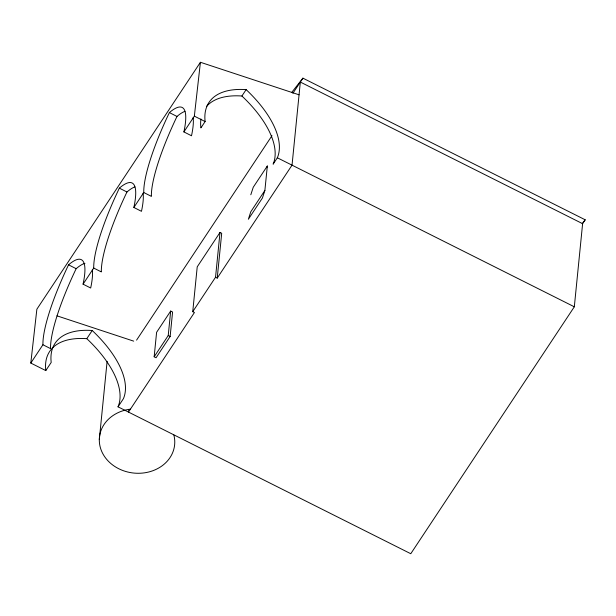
<?xml version="1.0" encoding="UTF-8"?>
<svg xmlns="http://www.w3.org/2000/svg" width="616" height="616" viewBox="0 0 616 616"><rect width="100%" height="100%" fill="white"/><g stroke="black" fill="none" stroke-linecap="round" stroke-linejoin="round"><path stroke-width="0.92" d="M99.307 439.616L107.115 361.369M128.675 410.179L128.49 412.081L194.433 312.52L192.746 311.673L197.22 266.851L220.012 232.432L221.706 233.287L217.225 278.109L215.538 277.254L220.012 232.432M154.162 356.787L156.603 332.309L170.678 311.057L172.58 312.012L170.139 336.49L156.064 357.742L154.162 356.787L168.23 335.535L170.678 311.057M264.88 190.475L250.812 211.719L248.364 219.242L262.439 197.99L264.88 190.475L267.329 165.997L253.253 187.241L250.804 194.764M118.026 406.83L123.423 398.668A97.035 46.377 33.5 0 0 92.215 330.507L86.81 338.669A97.035 46.377 33.5 0 1 118.026 406.83L410.772 553.722L574.32 306.799L582.613 223.693L585.2 219.797L302.918 78.155L291.637 92.539M86.81 338.669A101.009 48.279 33.5 0 0 45.792 370.586L30.8 363.063L36.868 309.201L200.416 62.278L299.06 94.81M193.124 117.618A97.035 20.243 -63.1 0 1 191.507 135.774L183.899 131.916L194.348 116.147L200.416 62.278M266.782 167.667L267.329 165.997M30.8 363.063L42.928 344.752A101.009 21.067 -63.1 0 1 68.545 264.834L76.161 268.684A97.035 20.243 -63.1 0 1 84.962 263.34M92.292 269.854A97.035 20.243 -63.1 0 1 90.675 288.011L83.068 284.161L93.724 268.06A101.009 21.067 -63.1 0 1 119.35 188.142L126.958 191.992A97.035 20.243 -63.1 0 1 134.927 186.894M143.089 193.162A97.035 20.243 -63.1 0 1 141.472 211.319L133.864 207.461L143.767 192.515A101.009 21.067 -63.1 0 1 169.385 112.597L176.992 116.447A97.035 20.243 -63.1 0 1 184.962 111.35M574.32 306.799L277.346 157.788A97.035 46.377 33.5 0 0 246.138 89.628A101.009 48.279 33.5 0 0 205.12 121.544L200.885 127.928A101.009 48.279 33.5 0 1 200.947 118.973M45.792 370.586L51.197 362.431A101.009 48.279 33.5 0 1 92.215 330.507M206.784 106.175A101.009 48.279 33.5 0 1 241.911 96.011L246.138 89.628M292.9 93.278L302.918 78.155M136.575 340.132L271.979 135.697M277.346 157.788L273.119 164.172A97.035 46.377 33.5 0 0 241.911 96.011M192.746 311.673L215.538 277.254M217.225 278.109L292.038 165.157L300.331 82.059L582.613 223.693M582.228 223.577L585.2 219.797M56.965 315.831L133.68 341.133M194.348 116.147L205.12 121.544M168.23 335.535L170.139 336.49M143.767 192.515L151.374 196.365A101.009 21.067 -63.1 0 1 176.992 116.447M93.724 268.06L101.34 271.91A101.009 21.067 -63.1 0 1 126.958 191.992M42.928 344.752L50.535 348.61A101.009 21.067 -63.1 0 1 76.161 268.684M169.385 112.597A97.035 20.243 -63.1 0 1 183.899 131.916M119.35 188.142A97.035 20.243 -63.1 0 1 133.864 207.461M68.545 264.834A97.035 20.243 -63.1 0 1 83.068 284.161M173.858 434.988A37.784 32.186 5.7 0 1 144.775 472.795A37.784 32.186 5.7 0 1 100 446.2A37.784 32.186 5.7 0 1 130.338 409.14"/></g></svg>
